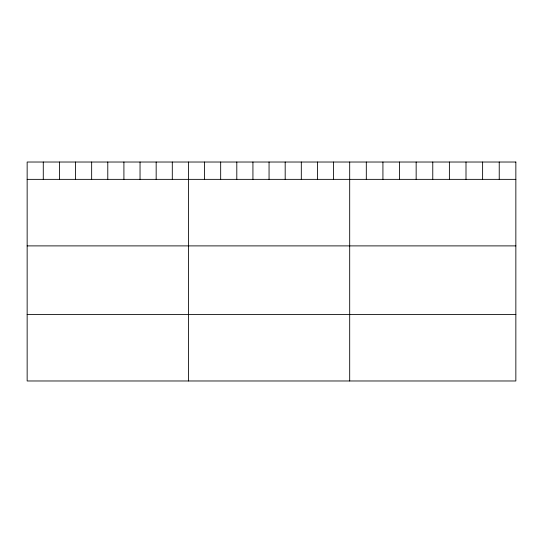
<?xml version="1.0" encoding="UTF-8"?>
<svg xmlns="http://www.w3.org/2000/svg" width="543" height="543" viewBox="0 0 543 543"><rect width="100%" height="100%" fill="white"/><g stroke="black" fill="none" stroke-linecap="round" stroke-linejoin="round"><path stroke-width="0.81" d="M27.15 179.36L515.85 179.36M27.15 245.891L515.85 245.891M27.15 314.438L515.85 314.438M499.234 162.024L499.234 179.36M482.618 162.024L482.618 179.36M466.003 162.024L466.003 179.36M449.387 162.024L449.387 179.36M432.771 162.024L432.771 179.36M416.155 162.024L416.155 179.36M399.539 162.024L399.539 179.36M382.924 162.024L382.924 179.36M366.308 162.024L366.308 179.36M349.692 162.024L349.692 380.976M333.565 162.024L333.565 179.36M317.438 162.024L317.438 179.36M301.311 162.024L301.311 179.36M285.184 162.024L285.184 179.36M269.056 162.024L269.056 179.36M252.929 162.024L252.929 179.36M236.802 162.024L236.802 179.36M220.675 162.024L220.675 179.36M204.548 162.024L204.548 179.36M188.421 162.024L188.421 380.976M172.294 162.024L172.294 179.36M156.167 162.024L156.167 179.36M140.04 162.024L140.04 179.36M123.913 162.024L123.913 179.36M107.785 162.024L107.785 179.36M91.658 162.024L91.658 179.36M75.531 162.024L75.531 179.36M59.404 162.024L59.404 179.36M43.277 162.024L43.277 179.36M515.85 162.024L27.15 162.024L27.15 380.976L515.85 380.976L515.85 162.024"/></g></svg>
